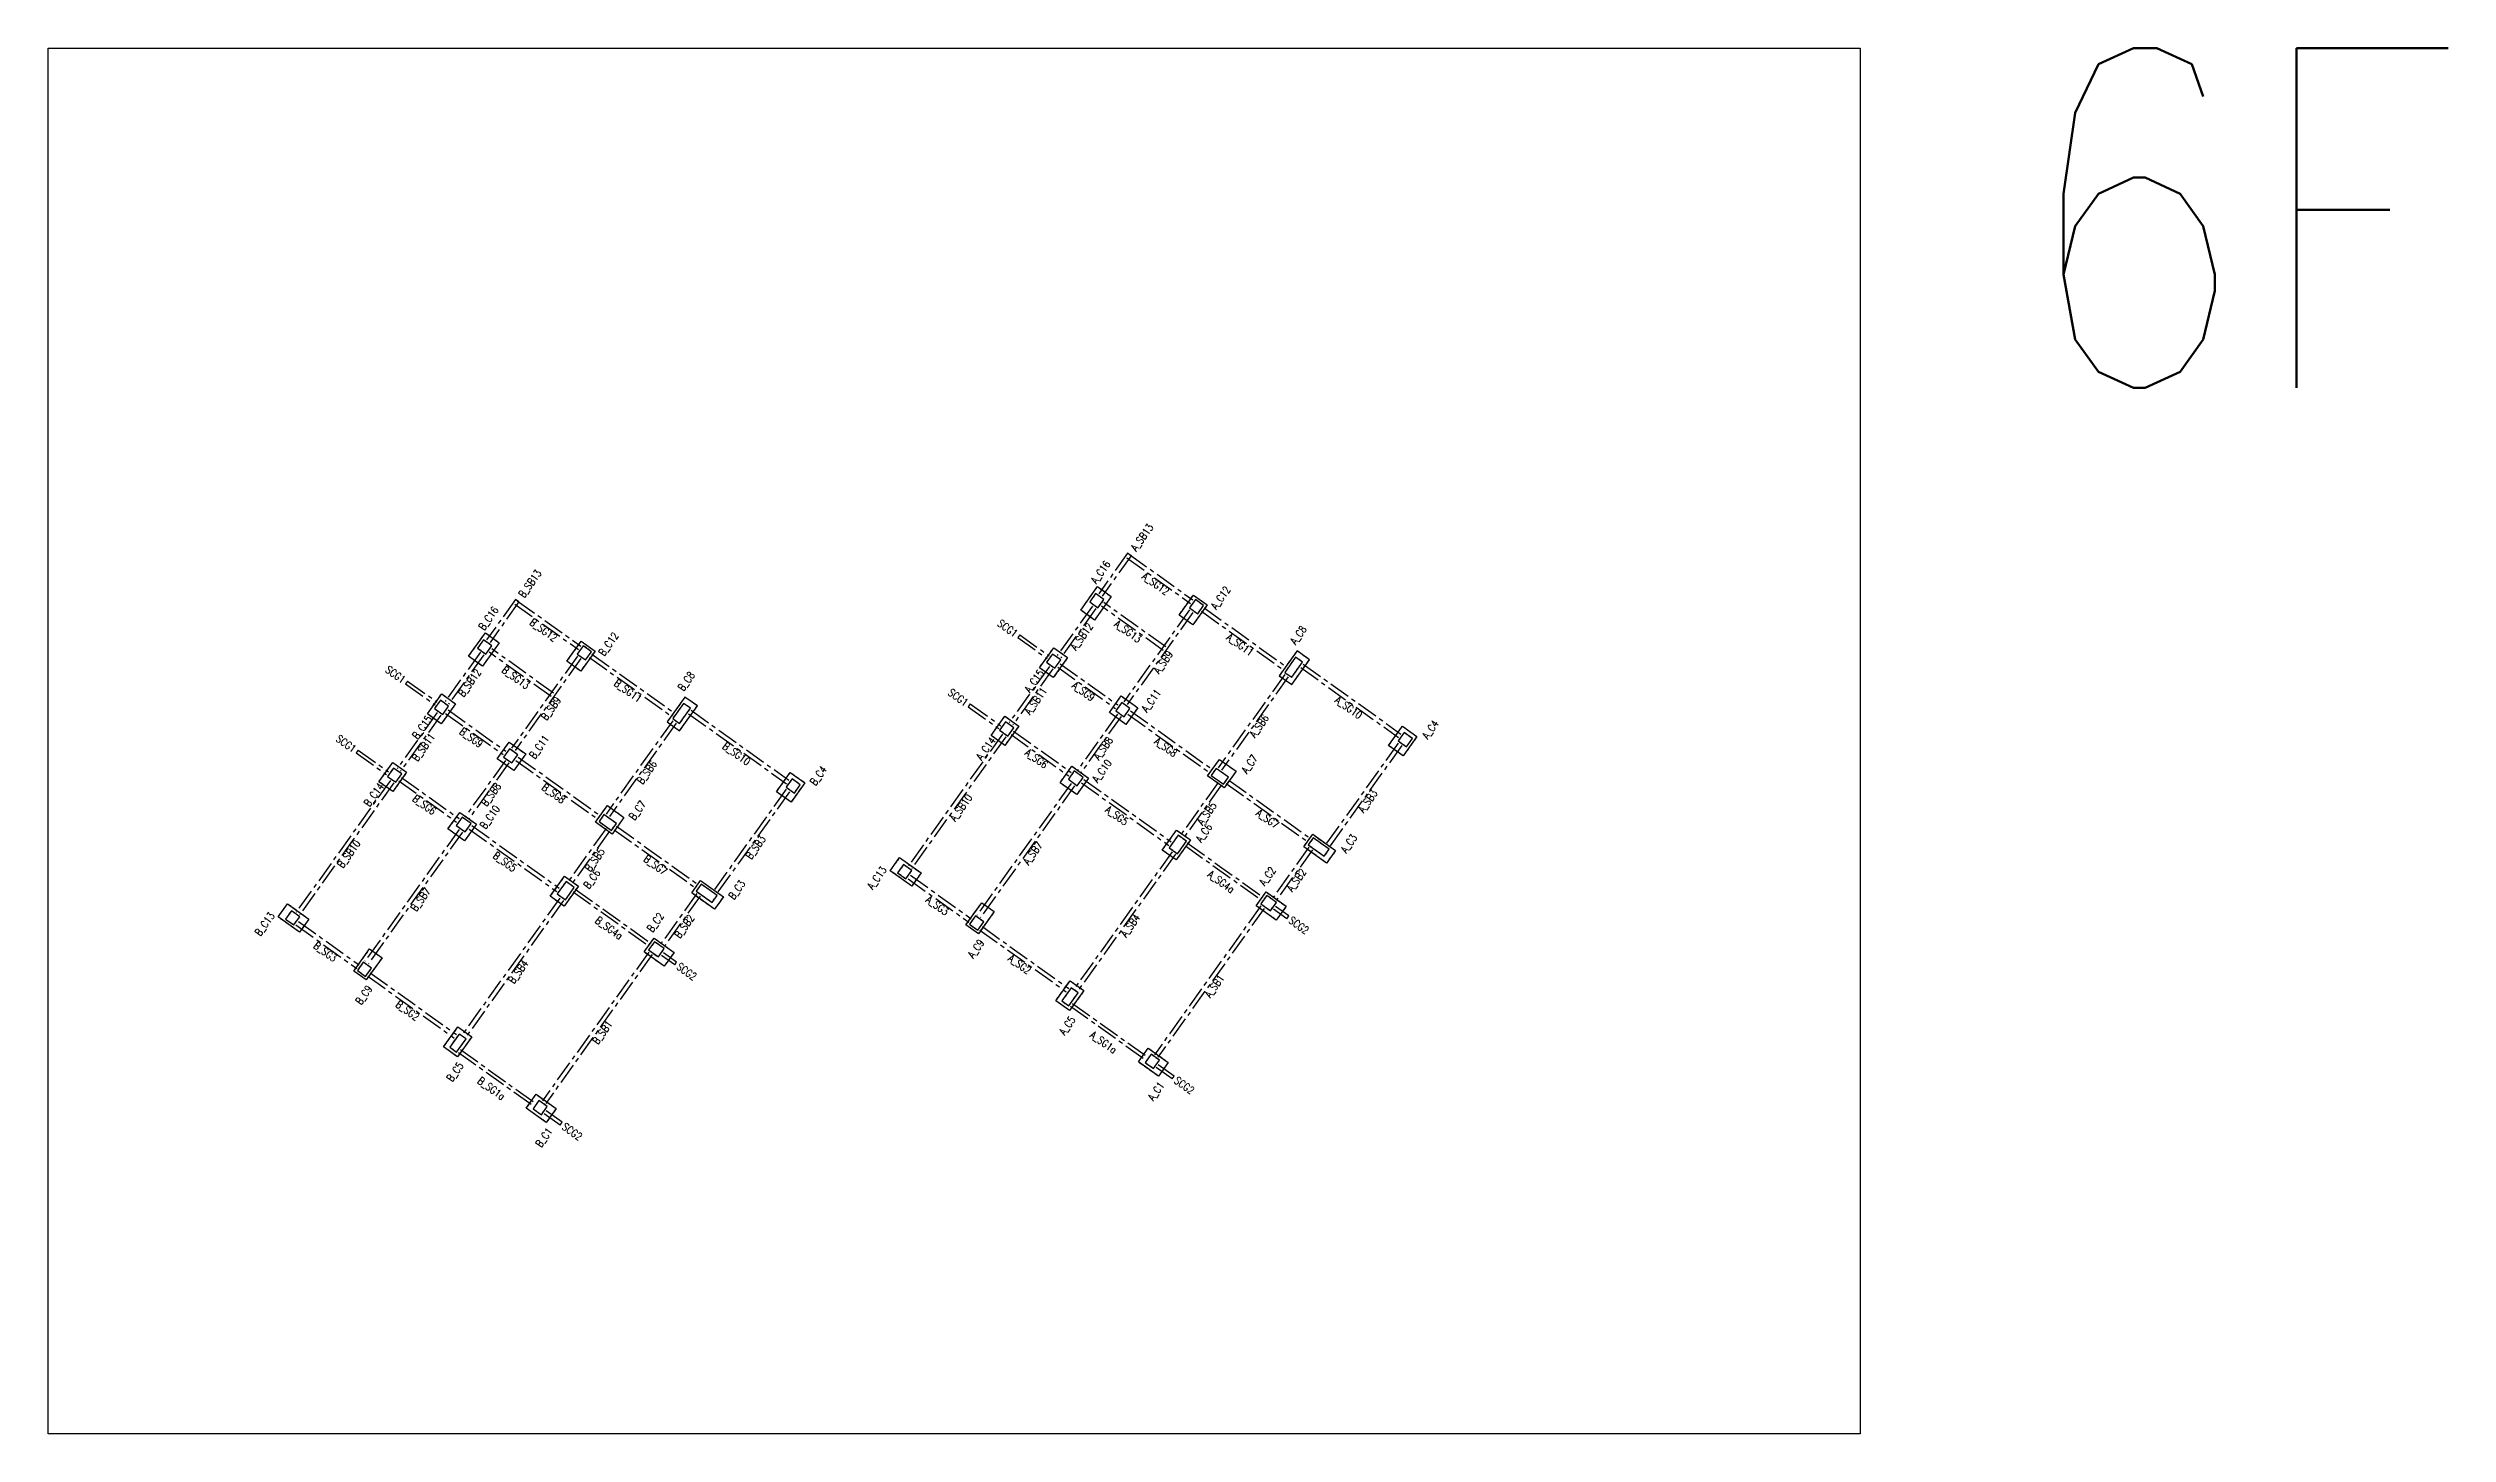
# Model space of a CAD drawing. Header units: millimetres. Extents: x 39613 to 69886, y 27475 to 191272.
# Drawn here: x 50002 to 64126, y 82407 to 90563 of the extents above; entities that cross this region are included whole.
import ezdxf
from ezdxf.enums import TextEntityAlignment as Align

# ---------------------------------------------------------------- set-up
doc = ezdxf.new("R2010")
doc.units = ezdxf.units.MM
doc.header["$LTSCALE"] = 100
doc.header["$MEASUREMENT"] = 0
doc.linetypes.add('CENTER', pattern=[2, 1.25, -0.25, 0.25, -0.25])
doc.linetypes.add('HIDDEN', pattern=[0.375, 0.25, -0.125])
for name, color, linetype in [('TC-COLUMN', 1, 'Continuous'), ('TC-TB', 2, 'Continuous'), ('TC-TC', 4, 'Continuous'), ('TC-虛柱', 4, 'HIDDEN'), ('TC-虛鋼柱', 4, 'HIDDEN'), ('TC-鋼柱', 11, 'Continuous'), ('TC-鋼粱', 183, 'CENTER')]:
    doc.layers.add(name, color=color, linetype=linetype)
doc.styles.get("Standard").update_dxf_attribs({"font": 'txt.shx', "width": 0.8, "bigfont": 'ae.shx'})

msp = doc.modelspace()

# ---------------------------------------------------------------- linework, layer by layer
at = {"layer": 'Defpoints'}
msp.add_lwpolyline([(60666.19, 90562.78), (60666.19, 82407.41), (50001.56, 82407.41), (50001.56, 90562.78)], close=True, dxfattribs=at)
at = {"layer": 'TC-COLUMN'}
for points in [[(56259.6, 87335.33), (56160.73, 87197.03), (56079.38, 87255.18), (56178.24, 87393.48)], [(56658.15, 87226.15), (56742.48, 87344.11), (56823.83, 87285.95), (56739.5, 87167.99)], [(52476.93, 86983.3), (52575.79, 87121.59), (52657.15, 87063.44), (52558.28, 86925.14)], [(53055.7, 86954.26), (53140.03, 87072.22), (53221.38, 87014.06), (53137.05, 86896.1)], [(55836.93, 86916.04), (55921.26, 87034), (56002.61, 86975.84), (55918.29, 86857.89)], [(57247.88, 86869.28), (57321.1, 86816.94), (57425.77, 86963.37), (57352.55, 87015.71)], [(52234.49, 86644.15), (52318.81, 86762.11), (52400.16, 86703.95), (52315.84, 86586)], [(53645.43, 86597.39), (53718.65, 86545.05), (53823.32, 86691.48), (53750.11, 86743.82)], [(56317.75, 86750.35), (56415.37, 86680.57), (56345.58, 86582.94), (56247.96, 86652.73)], [(55551.94, 86517.37), (55633.36, 86631.26), (55714.71, 86573.11), (55633.29, 86459.22)], [(52715.3, 86478.46), (52812.92, 86408.68), (52743.13, 86311.05), (52645.51, 86380.84)], [(57891.43, 86458.39), (57972.85, 86572.28), (58058.27, 86511.22), (57976.85, 86397.32)], [(51949.49, 86245.48), (52030.91, 86359.37), (52112.26, 86301.22), (52030.84, 86187.33)], [(56027.82, 86337.05), (56125.44, 86267.27), (56055.66, 86169.65), (55958.03, 86239.43)], [(56896.03, 86377.11), (56993.65, 86307.32), (56923.87, 86209.7), (56826.25, 86279.49)], [(54288.98, 86186.5), (54370.4, 86300.39), (54455.82, 86239.33), (54374.4, 86125.43)], [(52425.37, 86065.16), (52522.99, 85995.38), (52453.21, 85897.76), (52355.58, 85967.54)], [(53293.58, 86105.22), (53391.2, 86035.43), (53321.42, 85937.81), (53223.8, 86007.6)], [(56559.75, 85843.08), (56644.08, 85961.04), (56725.43, 85902.89), (56641.1, 85784.93)], [(57392.25, 85862.75), (57444.59, 85935.96), (57578.81, 85840), (57526.47, 85766.79)], [(55084.66, 85631.59), (54958.57, 85721.73), (55013.82, 85799.02), (55139.91, 85708.88)], [(52957.3, 85571.19), (53041.63, 85689.15), (53122.98, 85631), (53038.65, 85513.04)], [(53789.8, 85590.86), (53842.14, 85664.07), (53976.36, 85568.12), (53924.02, 85494.9)], [(57230.34, 85431.31), (57112.38, 85515.63), (57170.54, 85596.98), (57288.5, 85512.66)], [(51482.22, 85359.7), (51356.12, 85449.84), (51411.37, 85527.13), (51537.46, 85436.99)], [(55496.76, 85533.68), (55569.98, 85481.34), (55476.93, 85351.17), (55403.71, 85403.51)], [(53627.89, 85159.42), (53509.93, 85243.74), (53568.09, 85325.09), (53686.05, 85240.77)], [(51894.31, 85261.79), (51967.53, 85209.45), (51874.48, 85079.28), (51801.26, 85131.62)], [(55932.25, 84956.71), (56016.58, 85074.67), (56097.93, 85016.51), (56013.6, 84898.55)], [(52329.8, 84684.82), (52414.13, 84802.78), (52495.48, 84744.62), (52411.15, 84626.66)], [(56536.62, 84512.37), (56418.66, 84596.7), (56476.81, 84678.05), (56594.77, 84593.72)], [(52934.17, 84240.48), (52816.21, 84324.81), (52874.36, 84406.16), (52992.32, 84321.83)]]:
    msp.add_lwpolyline(points, close=True, dxfattribs=at)
at = {"layer": 'TC-虛柱'}
for points in [[(56259.6, 87335.33), (56160.73, 87197.03), (56079.38, 87255.18), (56178.24, 87393.48)], [(56658.15, 87226.15), (56742.48, 87344.11), (56823.83, 87285.95), (56739.5, 87167.99)], [(52476.93, 86983.3), (52575.79, 87121.59), (52657.15, 87063.44), (52558.28, 86925.14)], [(53055.7, 86954.26), (53140.03, 87072.22), (53221.38, 87014.06), (53137.05, 86896.1)], [(55836.93, 86916.04), (55921.26, 87034), (56002.61, 86975.84), (55918.29, 86857.89)], [(57247.88, 86869.28), (57321.1, 86816.94), (57425.77, 86963.37), (57352.55, 87015.71)], [(52234.49, 86644.15), (52318.81, 86762.11), (52400.16, 86703.95), (52315.84, 86586)], [(53645.43, 86597.39), (53718.65, 86545.05), (53823.32, 86691.48), (53750.11, 86743.82)], [(56317.75, 86750.35), (56415.37, 86680.57), (56345.58, 86582.94), (56247.96, 86652.73)], [(55551.94, 86517.37), (55633.36, 86631.26), (55714.71, 86573.11), (55633.29, 86459.22)], [(52715.3, 86478.46), (52812.92, 86408.68), (52743.13, 86311.05), (52645.51, 86380.84)], [(57891.43, 86458.39), (57972.85, 86572.28), (58058.27, 86511.22), (57976.85, 86397.32)], [(51949.49, 86245.48), (52030.91, 86359.37), (52112.26, 86301.22), (52030.84, 86187.33)], [(56027.82, 86337.05), (56125.44, 86267.27), (56055.66, 86169.65), (55958.03, 86239.43)], [(56896.03, 86377.11), (56993.65, 86307.32), (56923.87, 86209.7), (56826.25, 86279.49)], [(54288.98, 86186.5), (54370.4, 86300.39), (54455.82, 86239.33), (54374.4, 86125.43)], [(52425.37, 86065.16), (52522.99, 85995.38), (52453.21, 85897.76), (52355.58, 85967.54)], [(53293.58, 86105.22), (53391.2, 86035.43), (53321.42, 85937.81), (53223.8, 86007.6)], [(56559.75, 85843.08), (56644.08, 85961.04), (56725.43, 85902.89), (56641.1, 85784.93)], [(57392.25, 85862.75), (57444.59, 85935.96), (57578.81, 85840), (57526.47, 85766.79)], [(55084.66, 85631.59), (54958.57, 85721.73), (55013.82, 85799.02), (55139.91, 85708.88)], [(52957.3, 85571.19), (53041.63, 85689.15), (53122.98, 85631), (53038.65, 85513.04)], [(53789.8, 85590.86), (53842.14, 85664.07), (53976.36, 85568.12), (53924.02, 85494.9)], [(57230.34, 85431.31), (57112.38, 85515.63), (57170.54, 85596.98), (57288.5, 85512.66)], [(51482.22, 85359.7), (51356.12, 85449.84), (51411.37, 85527.13), (51537.46, 85436.99)], [(55496.76, 85533.68), (55569.98, 85481.34), (55476.93, 85351.17), (55403.71, 85403.51)], [(53627.89, 85159.42), (53509.93, 85243.74), (53568.09, 85325.09), (53686.05, 85240.77)], [(51894.31, 85261.79), (51967.53, 85209.45), (51874.48, 85079.28), (51801.26, 85131.62)], [(55932.25, 84956.71), (56016.58, 85074.67), (56097.93, 85016.51), (56013.6, 84898.55)], [(52329.8, 84684.82), (52414.13, 84802.78), (52495.48, 84744.62), (52411.15, 84626.66)], [(56536.62, 84512.37), (56418.66, 84596.7), (56476.81, 84678.05), (56594.77, 84593.72)], [(52934.17, 84240.48), (52816.21, 84324.81), (52874.36, 84406.16), (52992.32, 84321.83)]]:
    msp.add_lwpolyline(points, close=True, dxfattribs=at)
at = {"layer": 'TC-虛鋼柱'}
for points in [[(56181.1, 87268.51), (56216, 87317.32), (56167.18, 87352.22), (56132.29, 87303.41)], [(56768.01, 87233.66), (56802.9, 87282.47), (56754.09, 87317.37), (56719.2, 87268.55)], [(52578.65, 86996.62), (52613.55, 87045.43), (52564.74, 87080.33), (52529.84, 87031.52)], [(53165.56, 86961.77), (53200.45, 87010.58), (53151.64, 87045.48), (53116.75, 86996.67)], [(55927.03, 86913.1), (55961.92, 86961.91), (55913.11, 86996.8), (55878.22, 86947.99)], [(57385.09, 86949.43), (57344.41, 86978.51), (57280.44, 86889.03), (57321.11, 86859.95)], [(52324.58, 86641.21), (52359.47, 86690.02), (52310.66, 86724.91), (52275.77, 86676.1)], [(53782.64, 86677.54), (53741.96, 86706.62), (53677.99, 86617.14), (53718.66, 86588.06)], [(55651.04, 86514.14), (55685.93, 86562.95), (55637.12, 86597.84), (55602.23, 86549.03)], [(56334.55, 86627.7), (56369.45, 86676.51), (56320.64, 86711.41), (56285.74, 86662.6)], [(57996.64, 86450.79), (58031.53, 86499.6), (57982.72, 86534.49), (57947.82, 86485.68)], [(52048.59, 86242.25), (52083.48, 86291.06), (52034.67, 86325.95), (51999.78, 86277.14)], [(52732.1, 86355.81), (52767, 86404.62), (52718.19, 86439.52), (52683.29, 86390.71)], [(56059.45, 86222.25), (56094.35, 86271.06), (56041.47, 86308.86), (56006.58, 86260.05)], [(56920.39, 86230.63), (56949.46, 86271.31), (56876.25, 86323.65), (56847.17, 86282.97)], [(54394.19, 86178.9), (54429.08, 86227.71), (54380.27, 86262.6), (54345.37, 86213.79)], [(52457, 85950.36), (52491.9, 85999.17), (52439.02, 86036.97), (52404.13, 85988.16)], [(53317.94, 85958.74), (53347.01, 85999.42), (53273.8, 86051.76), (53244.72, 86011.08)], [(56649.25, 85822.12), (56701.59, 85895.34), (56652.78, 85930.23), (56600.44, 85857.02)], [(57512.55, 85807.48), (57541.63, 85848.15), (57448.07, 85915.03), (57419, 85874.35)], [(55050.68, 85674.33), (55085.57, 85723.14), (55036.76, 85758.03), (55001.87, 85709.22)], [(53046.81, 85550.24), (53099.14, 85623.45), (53050.33, 85658.34), (52997.99, 85585.13)], [(53910.1, 85535.59), (53939.18, 85576.26), (53845.62, 85643.14), (53816.55, 85602.46)], [(51448.23, 85402.44), (51483.12, 85451.25), (51434.31, 85486.14), (51399.42, 85437.33)], [(55473.45, 85372.1), (55508.34, 85420.91), (55459.53, 85455.8), (55424.64, 85406.99)], [(57196.07, 85486.54), (57230.96, 85535.35), (57174.02, 85576.06), (57139.12, 85527.25)], [(51871, 85100.21), (51905.89, 85149.02), (51857.08, 85183.91), (51822.19, 85135.1)], [(53593.62, 85214.65), (53628.51, 85263.46), (53571.57, 85304.17), (53536.67, 85255.36)], [(56008.96, 84926.45), (56064.21, 85003.74), (56023.54, 85032.81), (55968.29, 84955.53)], [(52406.51, 84654.56), (52461.76, 84731.85), (52421.09, 84760.92), (52365.84, 84683.64)], [(56507.57, 84557.72), (56542.47, 84606.53), (56493.66, 84641.42), (56458.76, 84592.61)], [(52905.12, 84285.83), (52940.02, 84334.64), (52891.21, 84369.53), (52856.31, 84320.72)]]:
    msp.add_lwpolyline(points, close=True, dxfattribs=at)
at = {"layer": 'TC-鋼柱'}
for points in [[(56181.1, 87268.51), (56216, 87317.32), (56167.18, 87352.22), (56132.29, 87303.41)], [(56768.01, 87233.66), (56802.9, 87282.47), (56754.09, 87317.37), (56719.2, 87268.55)], [(52578.65, 86996.62), (52613.55, 87045.43), (52564.74, 87080.33), (52529.84, 87031.52)], [(53165.56, 86961.77), (53200.45, 87010.58), (53151.64, 87045.48), (53116.75, 86996.67)], [(55927.03, 86913.1), (55961.92, 86961.91), (55913.11, 86996.8), (55878.22, 86947.99)], [(57385.09, 86949.43), (57344.41, 86978.51), (57280.44, 86889.03), (57321.11, 86859.95)], [(52324.58, 86641.21), (52359.47, 86690.02), (52310.66, 86724.91), (52275.77, 86676.1)], [(53782.64, 86677.54), (53741.96, 86706.62), (53677.99, 86617.14), (53718.66, 86588.06)], [(55651.04, 86514.14), (55685.93, 86562.95), (55637.12, 86597.84), (55602.23, 86549.03)], [(56334.55, 86627.7), (56369.45, 86676.51), (56320.64, 86711.41), (56285.74, 86662.6)], [(57996.64, 86450.79), (58031.53, 86499.6), (57982.72, 86534.49), (57947.82, 86485.68)], [(52048.59, 86242.25), (52083.48, 86291.06), (52034.67, 86325.95), (51999.78, 86277.14)], [(52732.1, 86355.81), (52767, 86404.62), (52718.19, 86439.52), (52683.29, 86390.71)], [(56059.45, 86222.25), (56094.35, 86271.06), (56041.47, 86308.86), (56006.58, 86260.05)], [(56920.39, 86230.63), (56949.46, 86271.31), (56876.25, 86323.65), (56847.17, 86282.97)], [(54394.19, 86178.9), (54429.08, 86227.71), (54380.27, 86262.6), (54345.37, 86213.79)], [(52457, 85950.36), (52491.9, 85999.17), (52439.02, 86036.97), (52404.13, 85988.16)], [(53317.94, 85958.74), (53347.01, 85999.42), (53273.8, 86051.76), (53244.72, 86011.08)], [(56649.25, 85822.12), (56701.59, 85895.34), (56652.78, 85930.23), (56600.44, 85857.02)], [(57512.55, 85807.48), (57541.63, 85848.15), (57448.07, 85915.03), (57419, 85874.35)], [(55050.68, 85674.33), (55085.57, 85723.14), (55036.76, 85758.03), (55001.87, 85709.22)], [(53046.81, 85550.24), (53099.14, 85623.45), (53050.33, 85658.34), (52997.99, 85585.13)], [(53910.1, 85535.59), (53939.18, 85576.26), (53845.62, 85643.14), (53816.55, 85602.46)], [(51448.23, 85402.44), (51483.12, 85451.25), (51434.31, 85486.14), (51399.42, 85437.33)], [(55473.45, 85372.1), (55508.34, 85420.91), (55459.53, 85455.8), (55424.64, 85406.99)], [(57196.07, 85486.54), (57230.96, 85535.35), (57174.02, 85576.06), (57139.12, 85527.25)], [(51871, 85100.21), (51905.89, 85149.02), (51857.08, 85183.91), (51822.19, 85135.1)], [(53593.62, 85214.65), (53628.51, 85263.46), (53571.57, 85304.17), (53536.67, 85255.36)], [(56008.96, 84926.45), (56064.21, 85003.74), (56023.54, 85032.81), (55968.29, 84955.53)], [(52406.51, 84654.56), (52461.76, 84731.85), (52421.09, 84760.92), (52365.84, 84683.64)], [(56507.57, 84557.72), (56542.47, 84606.53), (56493.66, 84641.42), (56458.76, 84592.61)], [(52905.12, 84285.83), (52940.02, 84334.64), (52891.21, 84369.53), (52856.31, 84320.72)]]:
    msp.add_lwpolyline(points, close=True, dxfattribs=at)
at = {"layer": 'TC-鋼粱'}
for p, q in [((56355.58, 87589.96), (56185.2, 87351.63)), ((56375.92, 87575.42), (56205.54, 87337.09)), ((56375.92, 87575.42), (56355.58, 87589.96)), ((56365.75, 87582.69), (56740.14, 87315.05)), ((56351.21, 87562.35), (56725.6, 87294.71)), ((52753.13, 87318.07), (52582.75, 87079.74)), ((52773.47, 87303.53), (52603.09, 87065.2)), ((52773.47, 87303.53), (52753.13, 87318.07)), ((52763.3, 87310.8), (53137.69, 87043.16)), ((56579.63, 87038.93), (56215.41, 87299.31)), ((52748.76, 87290.46), (53123.15, 87022.82)), ((56148.85, 87279.28), (55941.3, 86988.95)), ((56169.19, 87264.74), (55961.63, 86974.41)), ((56565.09, 87018.59), (56200.87, 87278.97)), ((56719.48, 87256.06), (56332.73, 86715.05)), ((56739.82, 87241.52), (56353.07, 86700.51)), ((56790.68, 87248.18), (57276.58, 86900.83)), ((56805.22, 87268.52), (57291.12, 86921.16)), ((52977.18, 86767.04), (52612.96, 87027.42)), ((55720.46, 87109.94), (55708.83, 87093.67)), ((55708.83, 87093.67), (55881.71, 86970.08)), ((55720.46, 87109.94), (55893.34, 86986.35)), ((52546.4, 87007.39), (52338.85, 86717.06)), ((52566.74, 86992.85), (52359.18, 86702.52)), ((52962.64, 86746.7), (52598.42, 87007.08)), ((53117.03, 86984.17), (52730.28, 86443.16)), ((53137.37, 86969.63), (52750.62, 86428.62)), ((53188.23, 86976.29), (53674.13, 86628.94)), ((53202.77, 86996.63), (53688.67, 86649.27)), ((55894.77, 86923.86), (55659.21, 86594.35)), ((55915.11, 86909.33), (55679.54, 86579.81)), ((55943.88, 86919.49), (56283.52, 86676.69)), ((55958.42, 86939.82), (56298.06, 86697.03)), ((57280.72, 86876.53), (56888.18, 86327.41)), ((57374.32, 86917.18), (57949.87, 86505.74)), ((57388.86, 86937.52), (57964.41, 86526.07)), ((52118.01, 86838.05), (52106.38, 86821.78)), ((52106.38, 86821.78), (52279.26, 86698.19)), ((52118.01, 86838.05), (52290.89, 86714.46)), ((57301.06, 86861.99), (56908.51, 86312.87)), ((52292.32, 86651.97), (52056.76, 86322.46)), ((52312.66, 86637.44), (52077.09, 86307.92)), ((52341.43, 86647.6), (52681.07, 86404.8)), ((52355.97, 86667.93), (52695.61, 86425.14)), ((53678.28, 86604.64), (53285.73, 86055.52)), ((53698.61, 86590.1), (53306.06, 86040.98)), ((53771.87, 86645.29), (54347.42, 86233.85)), ((53786.41, 86665.63), (54361.96, 86254.18)), ((55429.65, 86703.14), (55418.01, 86686.87)), ((55418.01, 86686.87), (55597, 86558.91)), ((55429.65, 86703.14), (55608.63, 86575.18)), ((56296.2, 86642.83), (56057.86, 86309.43)), ((56316.54, 86628.29), (56078.2, 86294.89)), ((56357.33, 86642.37), (56843.4, 86294.89)), ((56371.87, 86662.7), (56857.94, 86315.22)), ((55618.78, 86524.9), (55064.95, 85750.17)), ((55639.12, 86510.36), (55085.29, 85735.63)), ((55669.34, 86522.54), (56008.57, 86280.03)), ((55683.87, 86542.88), (56023.11, 86300.37)), ((57948.36, 86473.01), (57520.99, 85875.19)), ((57968.7, 86458.47), (57541.33, 85860.65)), ((51827.2, 86431.25), (51815.56, 86414.98)), ((51815.56, 86414.98), (51994.55, 86287.02)), ((51827.2, 86431.25), (52006.18, 86303.29)), ((52693.75, 86370.94), (52455.41, 86037.54)), ((52714.09, 86356.4), (52475.75, 86023)), ((52754.88, 86370.48), (53240.95, 86023)), ((52769.42, 86390.81), (53255.49, 86043.33)), ((52016.33, 86253.01), (51462.5, 85478.28)), ((52036.67, 86238.47), (51482.84, 85463.74)), ((52066.89, 86250.65), (52406.12, 86008.14)), ((52081.42, 86270.99), (52420.66, 86028.48)), ((54345.91, 86201.12), (53918.55, 85603.3)), ((54366.25, 86186.58), (53938.88, 85588.76)), ((56023.28, 86235.81), (55469.41, 85461.03)), ((56043.62, 86221.27), (55489.75, 85446.49)), ((56083.58, 86238.8), (56598.12, 85870.97)), ((56098.12, 86259.14), (56612.66, 85891.31)), ((56888.13, 86241.4), (56667.14, 85932.26)), ((56908.47, 86226.86), (56687.48, 85917.72)), ((56935.98, 86235.01), (57418.13, 85890.34)), ((56950.52, 86255.35), (57432.67, 85910.68)), ((52420.83, 85963.92), (51866.96, 85189.14)), ((52441.17, 85949.38), (51887.3, 85174.6)), ((52481.13, 85966.91), (52995.68, 85599.08)), ((52495.67, 85987.25), (53010.21, 85619.42)), ((53285.68, 85969.51), (53064.69, 85660.37)), ((53306.02, 85954.97), (53085.03, 85645.83)), ((53333.53, 85963.13), (53815.68, 85618.45)), ((53348.07, 85983.46), (53830.22, 85638.79)), ((56706.82, 85885.46), (57154.25, 85565.6)), ((56617, 85832.89), (56043.59, 85030.77)), ((56637.34, 85818.35), (56063.92, 85016.23)), ((56695.19, 85869.19), (57142.62, 85549.33)), ((57422.69, 85859.42), (57210.34, 85562.38)), ((57443.02, 85844.89), (57230.68, 85547.84)), ((53092.74, 85597.3), (53540.17, 85277.44)), ((53104.37, 85613.57), (53551.8, 85293.71)), ((55063.18, 85674.61), (55420.86, 85418.91)), ((55077.71, 85694.95), (55435.4, 85439.25)), ((53014.55, 85561), (52441.14, 84758.88)), ((53034.89, 85546.46), (52461.48, 84744.34)), ((53820.24, 85587.53), (53607.89, 85290.49)), ((53840.57, 85573), (53628.23, 85275.95)), ((57139.41, 85514.75), (56513.66, 84639.42)), ((57159.75, 85500.21), (56533.99, 84624.88)), ((57292.23, 85439.31), (57214.38, 85494.96)), ((57303.86, 85455.58), (57226.01, 85511.23)), ((57292.23, 85439.31), (57303.86, 85455.58)), ((51460.73, 85402.72), (51818.41, 85147.02)), ((51475.26, 85423.06), (51832.95, 85167.36)), ((55485.94, 85372.39), (55994.23, 85009.02)), ((55500.48, 85392.72), (56008.77, 85029.36)), ((53536.96, 85242.86), (52911.21, 84367.53)), ((53557.3, 85228.32), (52931.54, 84352.99)), ((53689.78, 85167.42), (53611.93, 85223.07)), ((53701.41, 85183.69), (53623.56, 85239.34)), ((53689.78, 85167.42), (53701.41, 85183.69)), ((51883.49, 85100.5), (52391.79, 84737.13)), ((51898.03, 85120.83), (52406.32, 84757.47)), ((56020.01, 84924.71), (56459.35, 84610.63)), ((56031.64, 84940.98), (56470.98, 84626.9)), ((52417.56, 84652.82), (52856.9, 84338.74)), ((52429.19, 84669.09), (52868.53, 84355.01)), ((56618.33, 84496.98), (56524.43, 84564.1)), ((56629.96, 84513.25), (56536.06, 84580.37)), ((56618.33, 84496.98), (56629.96, 84513.25)), ((53015.88, 84225.09), (52921.98, 84292.21)), ((53027.51, 84241.36), (52933.61, 84308.48)), ((53015.88, 84225.09), (53027.51, 84241.36))]:
    msp.add_line(p, q, dxfattribs=at)

# ---------------------------------------------------------------- texts
at = {"layer": 'Defpoints', "color": 2, "width": 0.8}
msp.add_text('6F', height=2000, rotation=360, dxfattribs=at).set_placement((61589.25, 90562.78), align=Align.TOP_LEFT)
at = {"layer": 'TC-TB', "width": 0.8}
for s, rotation, p in [('A_SB13', 54.440027, (56440.49, 87682.95)), ('B_SB13', 54.440027, (52838.04, 87411.06)), ('A_SG12', 324, (56520.73, 87410.43)), ('B_SG12', 324, (52918.28, 87138.54)), ('SCG1', 324.440027, (55649.56, 87148.33)), ('A_SB12', 54.440027, (56084.87, 87099.51)), ('A_SG13', 324, (56357.4, 87130.19)), ('A_SB9', 54.440027, (56564.46, 86948.92)), ('A_SG11', 324, (57017.64, 87052.13)), ('SCG1', 324.440027, (52047.11, 86876.44)), ('B_SB12', 54.440027, (52482.42, 86827.62)), ('B_SG13', 324, (52754.95, 86858.3)), ('B_SB9', 54.440027, (52962.01, 86677.03)), ('B_SG11', 324, (53415.19, 86780.24)), ('SCG1', 324.440027, (55358.75, 86741.53)), ('A_SB11', 54.440027, (55813.88, 86720.44)), ('A_SG9', 324, (56095.6, 86777.07)), ('A_SG10', 324, (57656.27, 86681.82)), ('A_SB6', 54.440027, (57128.61, 86573.47)), ('SCG1', 324.440027, (51756.3, 86469.64)), ('B_SB11', 54.440027, (52211.43, 86448.55)), ('B_SG9', 324, (52493.15, 86505.18)), ('B_SG10', 324, (54053.82, 86409.93)), ('A_SB8', 54.440027, (56211.2, 86442.49)), ('A_SG8', 324, (56580.3, 86449.16)), ('B_SB6', 54.440027, (53526.16, 86301.58)), ('A_SG6', 324, (55818.89, 86381.82)), ('B_SG6', 324, (52216.44, 86109.93)), ('B_SB8', 54.440027, (52608.75, 86170.6)), ('B_SG8', 324, (52977.85, 86177.27)), ('A_SB10', 54.440027, (55374.4, 86092.77)), ('A_SB3', 54.440027, (57768.66, 86131.37)), ('A_SG5', 324, (56292.43, 86046.48)), ('A_SB5', 54.440027, (56821.8, 86058.33)), ('A_SG7', 324, (57179.36, 86027.22)), ('B_SB10', 54.440027, (51771.95, 85820.88)), ('B_SB3', 54.440027, (54166.21, 85859.48)), ('A_SB7', 54.440027, (55796.91, 85824.57)), ('B_SG5', 324, (52689.98, 85774.59)), ('B_SB5', 54.440027, (53219.35, 85786.44)), ('B_SG7', 324, (53576.91, 85755.33)), ('B_SB7', 54.440027, (52194.46, 85552.68)), ('A_SG4a', 324, (56906.1, 85656.95)), ('A_SB2', 54.440027, (57349.04, 85666.14)), ('B_SB2', 54.440027, (53746.59, 85394.25)), ('A_SG3', 324, (55236.2, 85517.12)), ('A_SB4', 54.440027, (56371.55, 85399.27)), ('B_SG4a', 324, (53303.65, 85385.06)), ('SCG2', 324.439959, (57363.12, 85400.92)), ('B_SG3', 324, (51633.75, 85245.23)), ('B_SB4', 54.440027, (52769.1, 85127.38)), ('SCG2', 324.439959, (53760.67, 85129.03)), ('A_SG2', 324, (55720.03, 85171.24)), ('A_SB1', 54.440027, (56866.34, 85042.49)), ('B_SG2', 324, (52117.58, 84899.35)), ('B_SB1', 54.440027, (53263.89, 84770.6)), ('A_SG1a', 324, (56213.94, 84712.31)), ('B_SG1a', 324, (52611.49, 84440.42)), ('SCG2', 324.439959, (56689.22, 84458.59)), ('SCG2', 324.439959, (53086.78, 84186.7))]:
    msp.add_text(s, height=45, rotation=rotation, dxfattribs=at).set_placement(p, align=Align.MIDDLE_CENTER)
at = {"layer": 'TC-TC', "width": 0.8}
for s, p in [('A_C16', (56196.3, 87478.92)), ('A_C12', (56902.89, 87327.77)), ('B_C16', (52593.85, 87207.03)), ('A_C8', (57360.44, 87108.42)), ('B_C12', (53300.44, 87055.88)), ('B_C8', (53757.99, 86836.53)), ('A_C15', (55805.52, 86837.7)), ('A_C11', (56494.43, 86722.38)), ('B_C15', (52203.07, 86565.81)), ('A_C4', (58137.58, 86552.86)), ('B_C11', (52891.98, 86450.49)), ('A_C14', (55521.68, 86440.66)), ('B_C4', (54535.13, 86280.97)), ('A_C10', (56204.51, 86309.08)), ('A_C7', (57072.72, 86349.14)), ('B_C14', (51919.23, 86168.77)), ('B_C10', (52602.06, 86037.2)), ('B_C7', (53470.27, 86077.25)), ('A_C6', (56804.49, 85944.71)), ('A_C3', (57657.88, 85881.82)), ('A_C13', (54879.51, 85679.91)), ('A_C2', (57178.43, 85689.68)), ('B_C6', (53202.04, 85672.82)), ('B_C3', (54055.43, 85609.93)), ('B_C13', (51277.06, 85408.03)), ('B_C2', (53575.98, 85417.79)), ('A_C9', (55462.94, 85262.83)), ('B_C9', (51860.49, 84990.94)), ('A_C5', (55999.62, 84810.21)), ('B_C5', (52397.17, 84538.32)), ('A_C1', (56522.63, 84424.03)), ('B_C1', (52920.18, 84152.14))]:
    msp.add_text(s, height=45, rotation=54.440027, dxfattribs=at).set_placement(p, align=Align.MIDDLE_CENTER)

doc.saveas('drawing.dxf')
